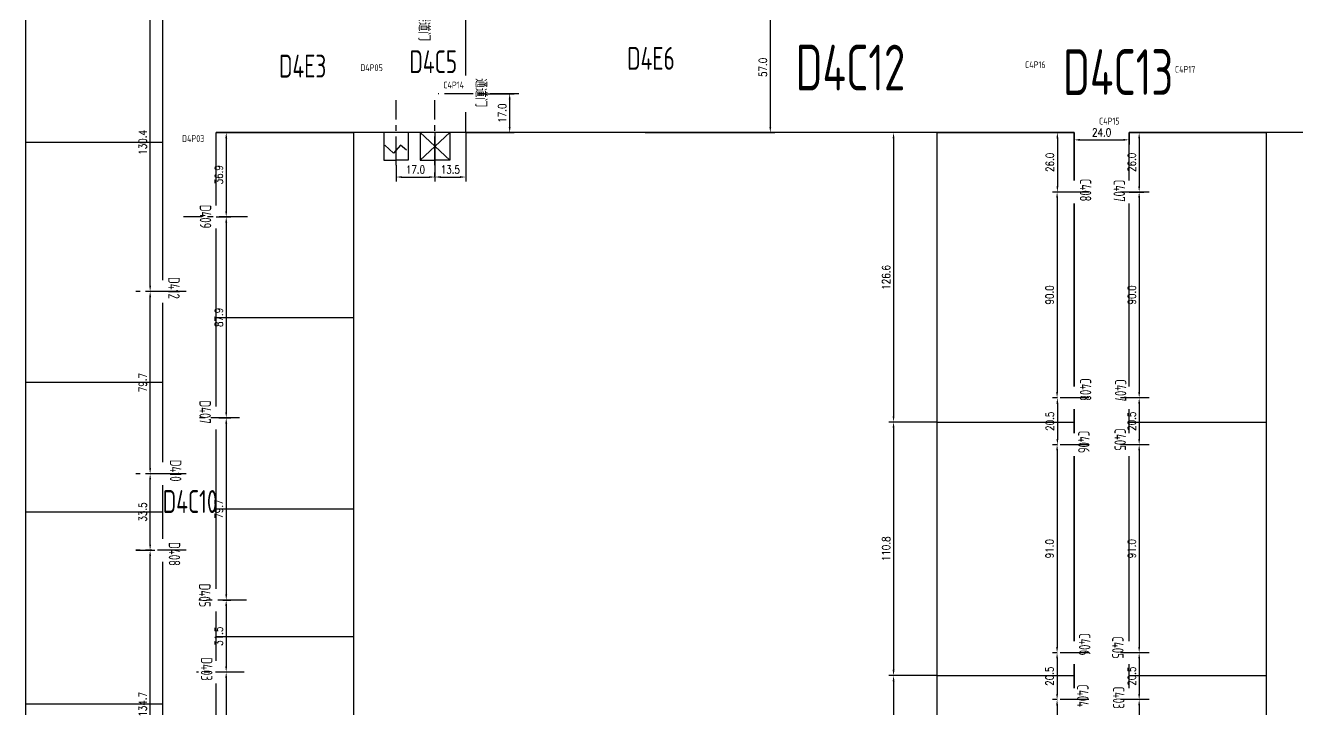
# Model space of a CAD drawing. Header units: millimetres. Extents: x -1254 to 4822, y -4397 to 16.
# Drawn here: x 1784 to 2341, y -926 to -627 of the extents above; entities that cross this region are included whole.
import ezdxf

# ---------------------------------------------------------------- set-up
doc = ezdxf.new("R2010")
doc.units = ezdxf.units.MM
doc.header["$LTSCALE"] = 10
doc.linetypes.add('CENTER', pattern=[2, 1.25, -0.25, 0.25, -0.25])
for name, color, linetype in [('1轮廓实线层', 7, 'Continuous'), ('3中心线层', 1, 'CENTER'), ('6文字层', 5, 'Continuous')]:
    doc.layers.add(name, color=color, linetype=linetype)
doc.layers.add('AM_5', color=3, linetype='Continuous', lineweight=25)
doc.styles.add('PC_TEXTSTYLE', font='gbenor.shx', dxfattribs={"width": 0.8, "bigfont": 'hzfs.shx'})
doc.styles.add('TH_GBDIM', font='romans.shx', dxfattribs={"width": 0.8, "bigfont": 'gbcbig.shx'})
doc.dimstyles.new('单位为厘米', dxfattribs={"dimtxt": 3.5, "dimasz": 2.5, "dimexe": 2, "dimexo": 0, "dimgap": 1.5, "dimtad": 1, "dimdec": 1, "dimzin": 0, "dimdsep": 46, "dimtxsty": 'TH_GBDIM', "dimcen": 2.5, "dimclrd": 1, "dimclre": 1, "dimclrt": 5, "dimadec": 0, "dimazin": 0, "dimtfac": 0.714286, "dimtdec": 1, "dimtmove": 0, "dimatfit": 3, "dimfxl": 1, "dimtzin": 0, "dimlwd": -1, "dimlwe": -1, "dimarcsym": 0})
doc.dimstyles.new('单位为厘米$0', dxfattribs={"dimtxt": 3.5, "dimasz": 2.5, "dimexe": 2, "dimexo": 0, "dimgap": 1.5, "dimtad": 1, "dimdec": 1, "dimzin": 0, "dimdsep": 46, "dimtxsty": 'TH_GBDIM', "dimcen": 2.5, "dimclrd": 1, "dimclre": 1, "dimclrt": 5, "dimadec": 0, "dimazin": 0, "dimtfac": 0.714286, "dimtdec": 1, "dimtmove": 0, "dimatfit": 3, "dimfxl": 1, "dimtzin": 0, "dimlwd": -1, "dimlwe": -1, "dimarcsym": 0})

# ---------------------------------------------------------------- blocks, each defined once
blk = doc.blocks.new('*D26')
at = {"layer": '1轮廓实线层', "color": 1, "transparency": 16777216}
for p, q in [((2242.87, -673.4), (2242.87, -678.57)), ((2245.37, -676.57), (2264.37, -676.57)), ((2266.87, -673.4), (2266.87, -678.57))]:
    blk.add_line(p, q, dxfattribs=at)
for points in [[(2245.37, -676.16), (2245.37, -676.99), (2242.87, -676.57)], [(2264.37, -676.16), (2264.37, -676.99), (2266.87, -676.57)]]:
    blk.add_solid(points, dxfattribs=at)
at = {"layer": 'Defpoints', "color": 0, "transparency": 16777216}
for p in [(2242.87, -673.4), (2266.87, -673.4), (2266.87, -676.57)]:
    blk.add_point(p, dxfattribs=at)
at = {"layer": '1轮廓实线层', "color": 5, "transparency": 16777216, "insert": (2254.87, -673.32), "char_height": 3.5, "attachment_point": 5, "style": 'TH_GBDIM'}
blk.add_mtext('24.0', dxfattribs=at)
blk = doc.blocks.new('*D27')
at = {"layer": '1轮廓实线层', "color": 1, "transparency": 16777216}
for p, q in [((2266.87, -673.4), (2273.29, -673.4)), ((2271.29, -675.9), (2271.29, -696.9)), ((2266.87, -699.4), (2273.29, -699.4))]:
    blk.add_line(p, q, dxfattribs=at)
for points in [[(2270.88, -675.9), (2271.71, -675.9), (2271.29, -673.4)], [(2270.88, -696.9), (2271.71, -696.9), (2271.29, -699.4)]]:
    blk.add_solid(points, dxfattribs=at)
at = {"layer": 'Defpoints', "color": 0, "transparency": 16777216}
for p in [(2266.87, -673.4), (2266.87, -699.4), (2271.29, -699.4)]:
    blk.add_point(p, dxfattribs=at)
at = {"layer": '1轮廓实线层', "color": 5, "transparency": 16777216, "insert": (2268.04, -686.4), "char_height": 3.5, "attachment_point": 5, "rotation": 90, "style": 'TH_GBDIM'}
blk.add_mtext('26.0', dxfattribs=at)
blk = doc.blocks.new('*D28')
at = {"layer": '1轮廓实线层', "color": 1, "transparency": 16777216}
for p, q in [((2242.87, -673.4), (2233.52, -673.4)), ((2235.52, -675.9), (2235.52, -696.9)), ((2242.87, -699.4), (2233.52, -699.4))]:
    blk.add_line(p, q, dxfattribs=at)
for points in [[(2235.11, -675.9), (2235.94, -675.9), (2235.52, -673.4)], [(2235.11, -696.9), (2235.94, -696.9), (2235.52, -699.4)]]:
    blk.add_solid(points, dxfattribs=at)
at = {"layer": 'Defpoints', "color": 0, "transparency": 16777216}
for p in [(2242.87, -673.4), (2235.52, -699.4), (2242.87, -699.4)]:
    blk.add_point(p, dxfattribs=at)
at = {"layer": '1轮廓实线层', "color": 5, "transparency": 16777216, "insert": (2232.27, -686.4), "char_height": 3.5, "attachment_point": 5, "rotation": 90, "style": 'TH_GBDIM'}
blk.add_mtext('26.0', dxfattribs=at)
blk = doc.blocks.new('*D29')
at = {"layer": '1轮廓实线层', "color": 1, "transparency": 16777216}
for p, q in [((2271.29, -699.4), (2269.29, -699.4)), ((2271.29, -701.9), (2271.29, -786.9)), ((2271.29, -789.4), (2269.29, -789.4))]:
    blk.add_line(p, q, dxfattribs=at)
for points in [[(2270.88, -701.9), (2271.71, -701.9), (2271.29, -699.4)], [(2270.88, -786.9), (2271.71, -786.9), (2271.29, -789.4)]]:
    blk.add_solid(points, dxfattribs=at)
at = {"layer": 'Defpoints', "color": 0, "transparency": 16777216}
for p in [(2271.29, -699.4), (2271.29, -789.4), (2271.29, -789.4)]:
    blk.add_point(p, dxfattribs=at)
at = {"layer": '1轮廓实线层', "color": 5, "transparency": 16777216, "insert": (2268.04, -744.4), "char_height": 3.5, "attachment_point": 5, "rotation": 90, "style": 'TH_GBDIM'}
blk.add_mtext('90.0', dxfattribs=at)
blk = doc.blocks.new('*D30')
at = {"layer": '1轮廓实线层', "color": 1, "transparency": 16777216}
for p, q in [((2235.52, -699.4), (2233.4, -699.4)), ((2235.4, -701.9), (2235.4, -786.9)), ((2235.52, -789.4), (2233.4, -789.4))]:
    blk.add_line(p, q, dxfattribs=at)
for points in [[(2234.98, -701.9), (2235.82, -701.9), (2235.4, -699.4)], [(2234.98, -786.9), (2235.82, -786.9), (2235.4, -789.4)]]:
    blk.add_solid(points, dxfattribs=at)
at = {"layer": 'Defpoints', "color": 0, "transparency": 16777216}
for p in [(2235.52, -699.4), (2235.4, -789.4), (2235.52, -789.4)]:
    blk.add_point(p, dxfattribs=at)
at = {"layer": '1轮廓实线层', "color": 5, "transparency": 16777216, "insert": (2232.15, -744.4), "char_height": 3.5, "attachment_point": 5, "rotation": 90, "style": 'TH_GBDIM'}
blk.add_mtext('90.0', dxfattribs=at)
blk = doc.blocks.new('*D31')
at = {"layer": '1轮廓实线层', "color": 1, "transparency": 16777216}
for p, q in [((2271.29, -789.4), (2269.29, -789.4)), ((2271.29, -791.9), (2271.29, -807.4)), ((2271.29, -809.9), (2269.29, -809.9))]:
    blk.add_line(p, q, dxfattribs=at)
for points in [[(2270.88, -791.9), (2271.71, -791.9), (2271.29, -789.4)], [(2270.88, -807.4), (2271.71, -807.4), (2271.29, -809.9)]]:
    blk.add_solid(points, dxfattribs=at)
at = {"layer": 'Defpoints', "color": 0, "transparency": 16777216}
for p in [(2271.29, -789.4), (2271.29, -809.9), (2271.29, -809.9)]:
    blk.add_point(p, dxfattribs=at)
at = {"layer": '1轮廓实线层', "color": 5, "transparency": 16777216, "insert": (2268.04, -799.65), "char_height": 3.5, "attachment_point": 5, "rotation": 90, "style": 'TH_GBDIM'}
blk.add_mtext('20.5', dxfattribs=at)
blk = doc.blocks.new('*D32')
at = {"layer": '1轮廓实线层', "color": 1, "transparency": 16777216}
for p, q in [((2235.52, -789.4), (2233.52, -789.4)), ((2235.52, -791.9), (2235.52, -807.4)), ((2235.52, -809.9), (2233.52, -809.9))]:
    blk.add_line(p, q, dxfattribs=at)
for points in [[(2235.11, -791.9), (2235.94, -791.9), (2235.52, -789.4)], [(2235.11, -807.4), (2235.94, -807.4), (2235.52, -809.9)]]:
    blk.add_solid(points, dxfattribs=at)
at = {"layer": 'Defpoints', "color": 0, "transparency": 16777216}
for p in [(2235.52, -789.4), (2235.52, -809.9), (2235.52, -809.9)]:
    blk.add_point(p, dxfattribs=at)
at = {"layer": '1轮廓实线层', "color": 5, "transparency": 16777216, "insert": (2232.27, -799.65), "char_height": 3.5, "attachment_point": 5, "rotation": 90, "style": 'TH_GBDIM'}
blk.add_mtext('20.5', dxfattribs=at)
blk = doc.blocks.new('*D33')
at = {"layer": '1轮廓实线层', "color": 1, "transparency": 16777216}
for p, q in [((2271.29, -809.9), (2269.29, -809.9)), ((2271.29, -812.4), (2271.29, -898.4)), ((2271.29, -900.9), (2269.29, -900.9))]:
    blk.add_line(p, q, dxfattribs=at)
for points in [[(2270.88, -812.4), (2271.71, -812.4), (2271.29, -809.9)], [(2270.88, -898.4), (2271.71, -898.4), (2271.29, -900.9)]]:
    blk.add_solid(points, dxfattribs=at)
at = {"layer": 'Defpoints', "color": 0, "transparency": 16777216}
for p in [(2271.29, -809.9), (2271.29, -900.9), (2271.29, -900.9)]:
    blk.add_point(p, dxfattribs=at)
at = {"layer": '1轮廓实线层', "color": 5, "transparency": 16777216, "insert": (2268.04, -855.4), "char_height": 3.5, "attachment_point": 5, "rotation": 90, "style": 'TH_GBDIM'}
blk.add_mtext('91.0', dxfattribs=at)
blk = doc.blocks.new('*D34')
at = {"layer": '1轮廓实线层', "color": 1, "transparency": 16777216}
for p, q in [((2235.52, -809.9), (2233.4, -809.9)), ((2235.4, -812.4), (2235.4, -898.4)), ((2235.4, -900.9), (2233.4, -900.9))]:
    blk.add_line(p, q, dxfattribs=at)
for points in [[(2234.98, -812.4), (2235.82, -812.4), (2235.4, -809.9)], [(2234.98, -898.4), (2235.82, -898.4), (2235.4, -900.9)]]:
    blk.add_solid(points, dxfattribs=at)
at = {"layer": 'Defpoints', "color": 0, "transparency": 16777216}
for p in [(2235.52, -809.9), (2235.4, -900.9), (2235.4, -900.9)]:
    blk.add_point(p, dxfattribs=at)
at = {"layer": '1轮廓实线层', "color": 5, "transparency": 16777216, "insert": (2232.15, -855.4), "char_height": 3.5, "attachment_point": 5, "rotation": 90, "style": 'TH_GBDIM'}
blk.add_mtext('91.0', dxfattribs=at)
blk = doc.blocks.new('*D35')
at = {"layer": '1轮廓实线层', "color": 1, "transparency": 16777216}
for p, q in [((2271.29, -900.9), (2269.29, -900.9)), ((2271.29, -903.4), (2271.29, -918.9)), ((2271.29, -921.4), (2269.29, -921.4))]:
    blk.add_line(p, q, dxfattribs=at)
for points in [[(2270.88, -903.4), (2271.71, -903.4), (2271.29, -900.9)], [(2270.88, -918.9), (2271.71, -918.9), (2271.29, -921.4)]]:
    blk.add_solid(points, dxfattribs=at)
at = {"layer": 'Defpoints', "color": 0, "transparency": 16777216}
for p in [(2271.29, -900.9), (2271.29, -921.4), (2271.29, -921.4)]:
    blk.add_point(p, dxfattribs=at)
at = {"layer": '1轮廓实线层', "color": 5, "transparency": 16777216, "insert": (2268.04, -911.15), "char_height": 3.5, "attachment_point": 5, "rotation": 90, "style": 'TH_GBDIM'}
blk.add_mtext('20.5', dxfattribs=at)
blk = doc.blocks.new('*D36')
at = {"layer": '1轮廓实线层', "color": 1, "transparency": 16777216}
for p, q in [((2235.4, -900.9), (2233.4, -900.9)), ((2235.4, -903.4), (2235.4, -918.9)), ((2235.4, -921.4), (2233.4, -921.4))]:
    blk.add_line(p, q, dxfattribs=at)
for points in [[(2234.98, -903.4), (2235.82, -903.4), (2235.4, -900.9)], [(2234.98, -918.9), (2235.82, -918.9), (2235.4, -921.4)]]:
    blk.add_solid(points, dxfattribs=at)
at = {"layer": 'Defpoints', "color": 0, "transparency": 16777216}
for p in [(2235.4, -900.9), (2235.4, -921.4), (2235.4, -921.4)]:
    blk.add_point(p, dxfattribs=at)
at = {"layer": '1轮廓实线层', "color": 5, "transparency": 16777216, "insert": (2232.15, -911.15), "char_height": 3.5, "attachment_point": 5, "rotation": 90, "style": 'TH_GBDIM'}
blk.add_mtext('20.5', dxfattribs=at)
blk = doc.blocks.new('*D37')
at = {"layer": '1轮廓实线层', "color": 1, "transparency": 16777216}
for p, q in [((2271.29, -921.4), (2269.29, -921.4)), ((2271.29, -923.9), (2271.29, -1009.9)), ((2271.29, -1012.4), (2269.29, -1012.4))]:
    blk.add_line(p, q, dxfattribs=at)
for points in [[(2270.88, -923.9), (2271.71, -923.9), (2271.29, -921.4)], [(2270.88, -1009.9), (2271.71, -1009.9), (2271.29, -1012.4)]]:
    blk.add_solid(points, dxfattribs=at)
at = {"layer": 'Defpoints', "color": 0, "transparency": 16777216}
for p in [(2271.29, -921.4), (2271.29, -1012.4), (2271.29, -1012.4)]:
    blk.add_point(p, dxfattribs=at)
at = {"layer": '1轮廓实线层', "color": 5, "transparency": 16777216, "insert": (2268.04, -966.9), "char_height": 3.5, "attachment_point": 5, "rotation": 90, "style": 'TH_GBDIM'}
blk.add_mtext('91.0', dxfattribs=at)
blk = doc.blocks.new('*D38')
at = {"layer": '1轮廓实线层', "color": 1, "transparency": 16777216}
for p, q in [((2235.4, -921.4), (2233.4, -921.4)), ((2235.4, -923.9), (2235.4, -1009.9)), ((2235.4, -1012.4), (2233.4, -1012.4))]:
    blk.add_line(p, q, dxfattribs=at)
for points in [[(2234.98, -923.9), (2235.82, -923.9), (2235.4, -921.4)], [(2234.98, -1009.9), (2235.82, -1009.9), (2235.4, -1012.4)]]:
    blk.add_solid(points, dxfattribs=at)
at = {"layer": 'Defpoints', "color": 0, "transparency": 16777216}
for p in [(2235.4, -921.4), (2235.4, -1012.4), (2235.4, -1012.4)]:
    blk.add_point(p, dxfattribs=at)
at = {"layer": '1轮廓实线层', "color": 5, "transparency": 16777216, "insert": (2232.15, -966.9), "char_height": 3.5, "attachment_point": 5, "rotation": 90, "style": 'TH_GBDIM'}
blk.add_mtext('91.0', dxfattribs=at)
blk = doc.blocks.new('*D86')
at = {"layer": '1轮廓实线层', "color": 1, "transparency": 16777216}
for p, q in [((1982.43, -656.4), (1998.05, -656.4)), ((1996.05, -658.9), (1996.05, -670.9)), ((1976.87, -673.4), (1998.05, -673.4))]:
    blk.add_line(p, q, dxfattribs=at)
for points in [[(1995.64, -658.9), (1996.47, -658.9), (1996.05, -656.4)], [(1995.64, -670.9), (1996.47, -670.9), (1996.05, -673.4)]]:
    blk.add_solid(points, dxfattribs=at)
at = {"layer": 'Defpoints', "color": 0, "transparency": 16777216}
for p in [(1982.43, -656.4), (1976.87, -673.4), (1996.05, -673.4)]:
    blk.add_point(p, dxfattribs=at)
at = {"layer": '1轮廓实线层', "color": 5, "transparency": 16777216, "insert": (1992.8, -664.9), "char_height": 3.5, "attachment_point": 5, "rotation": 90, "style": 'TH_GBDIM'}
blk.add_mtext('17.0', dxfattribs=at)
blk = doc.blocks.new('*D87')
at = {"layer": '1轮廓实线层', "color": 1, "transparency": 16777216}
for p, q in [((2109.87, -616.4), (2112.01, -616.4)), ((2110.01, -618.9), (2110.01, -670.9)), ((2055.32, -673.4), (2112.01, -673.4))]:
    blk.add_line(p, q, dxfattribs=at)
for points in [[(2109.6, -618.9), (2110.43, -618.9), (2110.01, -616.4)], [(2109.6, -670.9), (2110.43, -670.9), (2110.01, -673.4)]]:
    blk.add_solid(points, dxfattribs=at)
at = {"layer": 'Defpoints', "color": 0, "transparency": 16777216}
for p in [(2109.87, -616.4), (2055.32, -673.4), (2110.01, -673.4)]:
    blk.add_point(p, dxfattribs=at)
at = {"layer": '1轮廓实线层', "color": 5, "transparency": 16777216, "insert": (2106.76, -644.9), "char_height": 3.5, "attachment_point": 5, "rotation": 90, "style": 'TH_GBDIM'}
blk.add_mtext('57.0', dxfattribs=at)
blk = doc.blocks.new('*D89')
at = {"layer": '1轮廓实线层', "color": 1, "transparency": 16777216}
for p, q in [((1963.37, -673.4), (1963.37, -694.84)), ((1976.87, -673.4), (1976.87, -694.84)), ((1965.87, -692.84), (1974.37, -692.84))]:
    blk.add_line(p, q, dxfattribs=at)
for points in [[(1965.87, -692.42), (1965.87, -693.25), (1963.37, -692.84)], [(1974.37, -692.42), (1974.37, -693.25), (1976.87, -692.84)]]:
    blk.add_solid(points, dxfattribs=at)
at = {"layer": 'Defpoints', "color": 0, "transparency": 16777216}
for p in [(1963.37, -673.4), (1976.87, -673.4), (1976.87, -692.84)]:
    blk.add_point(p, dxfattribs=at)
at = {"layer": '1轮廓实线层', "color": 5, "transparency": 16777216, "insert": (1970.12, -689.59), "char_height": 3.5, "attachment_point": 5, "style": 'TH_GBDIM'}
blk.add_mtext('13.5', dxfattribs=at)
blk = doc.blocks.new('*D90')
at = {"layer": '1轮廓实线层', "color": 1, "transparency": 16777216}
for p, q in [((1946.37, -687.65), (1946.37, -694.84)), ((1948.87, -692.84), (1960.87, -692.84)), ((1963.37, -692.84), (1963.37, -690.84))]:
    blk.add_line(p, q, dxfattribs=at)
for points in [[(1948.87, -692.42), (1948.87, -693.25), (1946.37, -692.84)], [(1960.87, -692.42), (1960.87, -693.25), (1963.37, -692.84)]]:
    blk.add_solid(points, dxfattribs=at)
at = {"layer": 'Defpoints', "color": 0, "transparency": 16777216}
for p in [(1946.37, -687.65), (1963.37, -692.84), (1963.37, -692.84)]:
    blk.add_point(p, dxfattribs=at)
at = {"layer": '1轮廓实线层', "color": 5, "transparency": 16777216, "insert": (1954.87, -689.59), "char_height": 3.5, "attachment_point": 5, "style": 'TH_GBDIM'}
blk.add_mtext('17.0', dxfattribs=at)
blk = doc.blocks.new('*D94')
at = {"layer": '1轮廓实线层', "color": 1, "transparency": 16777216}
for p, q in [((1867.77, -673.4), (1874.13, -673.4)), ((1872.13, -675.9), (1872.13, -707.8)), ((1867.77, -710.3), (1874.13, -710.3))]:
    blk.add_line(p, q, dxfattribs=at)
for points in [[(1871.71, -675.9), (1872.55, -675.9), (1872.13, -673.4)], [(1871.71, -707.8), (1872.55, -707.8), (1872.13, -710.3)]]:
    blk.add_solid(points, dxfattribs=at)
at = {"layer": 'Defpoints', "color": 0, "transparency": 16777216}
for p in [(1867.77, -673.4), (1867.77, -710.3), (1872.13, -710.3)]:
    blk.add_point(p, dxfattribs=at)
at = {"layer": '1轮廓实线层', "color": 5, "transparency": 16777216, "insert": (1868.88, -691.85), "char_height": 3.5, "attachment_point": 5, "rotation": 90, "style": 'TH_GBDIM'}
blk.add_mtext('36.9', dxfattribs=at)
blk = doc.blocks.new('*D95')
at = {"layer": '1轮廓实线层', "color": 1, "transparency": 16777216}
for p, q in [((1872.13, -710.3), (1870.13, -710.3)), ((1872.13, -712.8), (1872.13, -795.7)), ((1868.87, -798.2), (1874.13, -798.2))]:
    blk.add_line(p, q, dxfattribs=at)
for points in [[(1871.71, -712.8), (1872.55, -712.8), (1872.13, -710.3)], [(1871.71, -795.7), (1872.55, -795.7), (1872.13, -798.2)]]:
    blk.add_solid(points, dxfattribs=at)
at = {"layer": 'Defpoints', "color": 0, "transparency": 16777216}
for p in [(1872.13, -710.3), (1868.87, -798.2), (1872.13, -798.2)]:
    blk.add_point(p, dxfattribs=at)
at = {"layer": '1轮廓实线层', "color": 5, "transparency": 16777216, "insert": (1868.88, -754.25), "char_height": 3.5, "attachment_point": 5, "rotation": 90, "style": 'TH_GBDIM'}
blk.add_mtext('87.9', dxfattribs=at)
blk = doc.blocks.new('*D96')
at = {"layer": '1轮廓实线层', "color": 1, "transparency": 16777216}
for p, q in [((1872.13, -798.2), (1870.13, -798.2)), ((1872.13, -800.7), (1872.13, -875.4)), ((1870.58, -877.9), (1874.13, -877.9))]:
    blk.add_line(p, q, dxfattribs=at)
for points in [[(1871.71, -800.7), (1872.55, -800.7), (1872.13, -798.2)], [(1871.71, -875.4), (1872.55, -875.4), (1872.13, -877.9)]]:
    blk.add_solid(points, dxfattribs=at)
at = {"layer": 'Defpoints', "color": 0, "transparency": 16777216}
for p in [(1872.13, -798.2), (1870.58, -877.9), (1872.13, -877.9)]:
    blk.add_point(p, dxfattribs=at)
at = {"layer": '1轮廓实线层', "color": 5, "transparency": 16777216, "insert": (1868.88, -838.05), "char_height": 3.5, "attachment_point": 5, "rotation": 90, "style": 'TH_GBDIM'}
blk.add_mtext('79.7', dxfattribs=at)
blk = doc.blocks.new('*D97')
at = {"layer": '1轮廓实线层', "color": 1, "transparency": 16777216}
for p, q in [((1872.11, -877.9), (1870.11, -877.9)), ((1872.11, -880.4), (1872.11, -906.9)), ((1872.11, -909.4), (1870.11, -909.4))]:
    blk.add_line(p, q, dxfattribs=at)
for points in [[(1871.7, -880.4), (1872.53, -880.4), (1872.11, -877.9)], [(1871.7, -906.9), (1872.53, -906.9), (1872.11, -909.4)]]:
    blk.add_solid(points, dxfattribs=at)
at = {"layer": 'Defpoints', "color": 0, "transparency": 16777216}
for p in [(1872.11, -877.9), (1872.11, -909.4), (1872.11, -909.4)]:
    blk.add_point(p, dxfattribs=at)
at = {"layer": '1轮廓实线层', "color": 5, "transparency": 16777216, "insert": (1868.86, -893.65), "char_height": 3.5, "attachment_point": 5, "rotation": 90, "style": 'TH_GBDIM'}
blk.add_mtext('31.5', dxfattribs=at)
blk = doc.blocks.new('*D98')
at = {"layer": '1轮廓实线层', "color": 1, "transparency": 16777216}
for p, q in [((1872.11, -909.4), (1870.11, -909.4)), ((1872.11, -911.9), (1872.11, -1043.8)), ((1868.03, -1046.3), (1874.11, -1046.3))]:
    blk.add_line(p, q, dxfattribs=at)
for points in [[(1871.7, -911.9), (1872.53, -911.9), (1872.11, -909.4)], [(1871.7, -1043.8), (1872.53, -1043.8), (1872.11, -1046.3)]]:
    blk.add_solid(points, dxfattribs=at)
at = {"layer": 'Defpoints', "color": 0, "transparency": 16777216}
for p in [(1872.11, -909.4), (1868.03, -1046.3), (1872.11, -1046.3)]:
    blk.add_point(p, dxfattribs=at)
at = {"layer": '1轮廓实线层', "color": 5, "transparency": 16777216, "insert": (1868.86, -977.85), "char_height": 3.5, "attachment_point": 5, "rotation": 90, "style": 'TH_GBDIM'}
blk.add_mtext('136.9', dxfattribs=at)
blk = doc.blocks.new('*D108')
at = {"layer": '1轮廓实线层', "color": 1, "transparency": 16777216}
for p, q in [((1832.65, -856.1), (1840.85, -856.1)), ((1838.85, -988.3), (1838.85, -858.6)), ((1838.85, -990.8), (1836.85, -990.8))]:
    blk.add_line(p, q, dxfattribs=at)
for points in [[(1838.44, -858.6), (1839.27, -858.6), (1838.85, -856.1)], [(1838.44, -988.3), (1839.27, -988.3), (1838.85, -990.8)]]:
    blk.add_solid(points, dxfattribs=at)
at = {"layer": 'Defpoints', "color": 0, "transparency": 16777216}
for p in [(1832.65, -856.1), (1838.85, -856.1), (1838.85, -990.8)]:
    blk.add_point(p, dxfattribs=at)
at = {"layer": '1轮廓实线层', "color": 5, "transparency": 16777216, "insert": (1835.6, -923.45), "char_height": 3.5, "attachment_point": 5, "rotation": 90, "style": 'TH_GBDIM'}
blk.add_mtext('134.7', dxfattribs=at)
blk = doc.blocks.new('*D109')
at = {"layer": '1轮廓实线层', "color": 1, "transparency": 16777216}
for p, q in [((1843.6, -822.6), (1836.85, -822.6)), ((1838.85, -853.6), (1838.85, -825.1)), ((1838.85, -856.1), (1836.85, -856.1))]:
    blk.add_line(p, q, dxfattribs=at)
for points in [[(1838.44, -825.1), (1839.27, -825.1), (1838.85, -822.6)], [(1838.44, -853.6), (1839.27, -853.6), (1838.85, -856.1)]]:
    blk.add_solid(points, dxfattribs=at)
at = {"layer": 'Defpoints', "color": 0, "transparency": 16777216}
for p in [(1838.85, -822.6), (1843.6, -822.6), (1838.85, -856.1)]:
    blk.add_point(p, dxfattribs=at)
at = {"layer": '1轮廓实线层', "color": 5, "transparency": 16777216, "insert": (1835.6, -839.35), "char_height": 3.5, "attachment_point": 5, "rotation": 90, "style": 'TH_GBDIM'}
blk.add_mtext('33.5', dxfattribs=at)
blk = doc.blocks.new('*D110')
at = {"layer": '1轮廓实线层', "color": 1, "transparency": 16777216}
for p, q in [((1843.6, -742.9), (1836.85, -742.9)), ((1838.85, -820.1), (1838.85, -745.4)), ((1838.85, -822.6), (1836.85, -822.6))]:
    blk.add_line(p, q, dxfattribs=at)
for points in [[(1838.44, -745.4), (1839.27, -745.4), (1838.85, -742.9)], [(1838.44, -820.1), (1839.27, -820.1), (1838.85, -822.6)]]:
    blk.add_solid(points, dxfattribs=at)
at = {"layer": 'Defpoints', "color": 0, "transparency": 16777216}
for p in [(1838.85, -742.9), (1843.6, -742.9), (1838.85, -822.6)]:
    blk.add_point(p, dxfattribs=at)
at = {"layer": '1轮廓实线层', "color": 5, "transparency": 16777216, "insert": (1835.6, -782.75), "char_height": 3.5, "attachment_point": 5, "rotation": 90, "style": 'TH_GBDIM'}
blk.add_mtext('79.7', dxfattribs=at)
blk = doc.blocks.new('*D111')
at = {"layer": '1轮廓实线层', "color": 1, "transparency": 16777216}
for p, q in [((1832.65, -612.5), (1840.85, -612.5)), ((1838.85, -740.4), (1838.85, -615)), ((1838.85, -742.9), (1836.85, -742.9))]:
    blk.add_line(p, q, dxfattribs=at)
for points in [[(1838.44, -615), (1839.27, -615), (1838.85, -612.5)], [(1838.44, -740.4), (1839.27, -740.4), (1838.85, -742.9)]]:
    blk.add_solid(points, dxfattribs=at)
at = {"layer": 'Defpoints', "color": 0, "transparency": 16777216}
for p in [(1832.65, -612.5), (1838.85, -612.5), (1838.85, -742.9)]:
    blk.add_point(p, dxfattribs=at)
at = {"layer": '1轮廓实线层', "color": 5, "transparency": 16777216, "insert": (1835.6, -677.7), "char_height": 3.5, "attachment_point": 5, "rotation": 90, "style": 'TH_GBDIM'}
blk.add_mtext('130.4', dxfattribs=at)
blk = doc.blocks.new('*D598')
at = {"color": 1, "transparency": 16777216}
for p, q in [((2182.87, -673.4), (2161.9, -673.4)), ((2163.9, -675.9), (2163.9, -797.52)), ((2182.87, -800.02), (2161.9, -800.02))]:
    blk.add_line(p, q, dxfattribs=at)
for points in [[(2163.48, -675.9), (2164.32, -675.9), (2163.9, -673.4)], [(2163.48, -797.52), (2164.32, -797.52), (2163.9, -800.02)]]:
    blk.add_solid(points, dxfattribs=at)
at = {"layer": 'Defpoints', "color": 0, "transparency": 16777216}
for p in [(2182.87, -673.4), (2163.9, -800.02), (2182.87, -800.02)]:
    blk.add_point(p, dxfattribs=at)
at = {"color": 5, "transparency": 16777216, "insert": (2160.65, -736.71), "char_height": 3.5, "attachment_point": 5, "rotation": 90, "style": 'TH_GBDIM'}
blk.add_mtext('126.6', dxfattribs=at)
blk = doc.blocks.new('*D599')
at = {"color": 1, "transparency": 16777216}
for p, q in [((2182.87, -800.02), (2161.9, -800.02)), ((2163.9, -802.52), (2163.9, -908.36)), ((2182.87, -910.86), (2161.9, -910.86))]:
    blk.add_line(p, q, dxfattribs=at)
for points in [[(2163.48, -802.52), (2164.32, -802.52), (2163.9, -800.02)], [(2163.48, -908.36), (2164.32, -908.36), (2163.9, -910.86)]]:
    blk.add_solid(points, dxfattribs=at)
at = {"layer": 'Defpoints', "color": 0, "transparency": 16777216}
for p in [(2182.87, -800.02), (2163.9, -910.86), (2182.87, -910.86)]:
    blk.add_point(p, dxfattribs=at)
at = {"color": 5, "transparency": 16777216, "insert": (2160.65, -855.44), "char_height": 3.5, "attachment_point": 5, "rotation": 90, "style": 'TH_GBDIM'}
blk.add_mtext('110.8', dxfattribs=at)
blk = doc.blocks.new('*D600')
at = {"color": 1, "transparency": 16777216}
for p, q in [((2182.87, -910.86), (2161.9, -910.86)), ((2163.9, -913.36), (2163.9, -1020.35)), ((2182.87, -1022.85), (2161.9, -1022.85))]:
    blk.add_line(p, q, dxfattribs=at)
for points in [[(2163.48, -913.36), (2164.32, -913.36), (2163.9, -910.86)], [(2163.48, -1020.35), (2164.32, -1020.35), (2163.9, -1022.85)]]:
    blk.add_solid(points, dxfattribs=at)
at = {"layer": 'Defpoints', "color": 0, "transparency": 16777216}
for p in [(2182.87, -910.86), (2163.9, -1022.85), (2182.87, -1022.85)]:
    blk.add_point(p, dxfattribs=at)
at = {"color": 5, "transparency": 16777216, "insert": (2160.65, -966.85), "char_height": 3.5, "attachment_point": 5, "rotation": 90, "style": 'TH_GBDIM'}
blk.add_mtext('112.0', dxfattribs=at)
blk = doc.blocks.new('*D625')
at = {"layer": 'AM_5', "color": 1, "transparency": 16777216}
for p, q in [((3902.54, 0), (3924.51, 0)), ((3922.51, -1121.4), (3922.51, -2.5)), ((2266.87, -1123.9), (3924.51, -1123.9))]:
    blk.add_line(p, q, dxfattribs=at)
for points in [[(3922.09, -2.5), (3922.92, -2.5), (3922.51, 0)], [(3922.09, -1121.4), (3922.92, -1121.4), (3922.51, -1123.9)]]:
    blk.add_solid(points, dxfattribs=at)
at = {"layer": 'Defpoints', "color": 0, "transparency": 16777216}
for p in [(3902.54, 0), (3922.51, 0), (2266.87, -1123.9)]:
    blk.add_point(p, dxfattribs=at)
at = {"layer": 'AM_5', "color": 5, "transparency": 16777216, "insert": (3919.26, -561.95), "char_height": 3.5, "attachment_point": 5, "rotation": 90, "style": 'TH_GBDIM'}
blk.add_mtext('1123.9', dxfattribs=at)

msp = doc.modelspace()

# ---------------------------------------------------------------- linework, layer by layer
at = {"layer": '1轮廓实线层'}
for p, q in [((1784.333, 0), (1784.333, -1169.6)), ((1976.865, -648.4), (1976.865, -616.4)), ((1844.365, -737.9), (1844.365, -617.5)), ((1976.865, -673.4), (1976.865, -664.4)), ((1844.365, -677.7), (1784.333, -677.7)), ((2242.865, -673.4), (1867.765, -673.4)), ((1867.765, -673.4), (1927.765, -673.4)), ((1867.765, -705.3), (1867.765, -673.4)), ((1927.765, -673.4), (1927.765, -1117.5)), ((1941.015, -673.4), (1941.015, -685.491)), ((1951.716, -673.4), (1951.716, -685.491)), ((1956.908, -673.4), (1956.908, -685.491)), ((1969.822, -673.4), (1956.908, -685.491)), ((1969.822, -685.491), (1956.908, -673.4)), ((1969.822, -673.4), (1969.822, -685.491)), ((2182.865, -673.4), (2242.865, -673.4)), ((2182.865, -673.4), (2182.865, -1022.845)), ((2242.865, -673.4), (2242.865, -694.4)), ((2242.865, -694.4), (2242.865, -673.4)), ((2266.865, -673.4), (2326.865, -673.4)), ((2366.365, -673.4), (2266.865, -673.4)), ((2266.865, -694.4), (2266.865, -673.4)), ((2326.865, -673.4), (2326.865, -1106.4)), ((1945.294, -682.38), (1941.534, -678.93)), ((1948.271, -678.852), (1945.294, -682.38)), ((1950.934, -681.126), (1948.271, -678.852)), ((1941.015, -685.491), (1946.365, -685.491)), ((1951.716, -685.491), (1946.365, -685.491)), ((1956.908, -685.491), (1963.365, -685.491)), ((1969.822, -685.491), (1963.365, -685.491)), ((2242.865, -784.4), (2242.865, -704.4)), ((2242.865, -704.4), (2242.865, -784.4)), ((2266.865, -784.4), (2266.865, -704.4)), ((1867.765, -793.2), (1867.765, -715.3)), ((1844.365, -817.6), (1844.365, -747.9)), ((1927.765, -754.461), (1867.765, -754.461)), ((1844.365, -782.75), (1784.333, -782.75)), ((2242.865, -804.9), (2242.865, -794.4)), ((2242.865, -794.4), (2242.865, -804.9)), ((2266.865, -804.9), (2266.865, -794.4)), ((2182.865, -800.015), (2242.865, -800.015)), ((2266.865, -800.015), (2326.865, -800.015)), ((1867.765, -872.9), (1867.765, -803.2)), ((2242.865, -895.9), (2242.865, -814.9)), ((2242.865, -814.9), (2242.865, -895.9)), ((2266.865, -895.9), (2266.865, -814.9)), ((1844.365, -851.1), (1844.365, -827.6)), ((1844.365, -839.35), (1784.333, -839.35)), ((1867.765, -837.98), (1927.765, -837.98)), ((1844.365, -985.8), (1844.365, -861.1)), ((1867.765, -904.4), (1867.765, -882.9)), ((1867.765, -893.75), (1927.765, -893.75)), ((2242.865, -905.9), (2242.865, -916.4)), ((2242.865, -916.4), (2242.865, -905.9)), ((2266.865, -916.4), (2266.865, -905.9)), ((2182.865, -910.86), (2242.865, -910.86)), ((2266.865, -910.86), (2326.865, -910.86)), ((1867.765, -1041.3), (1867.765, -914.4)), ((1844.365, -923.45), (1784.333, -923.45))]:
    msp.add_line(p, q, dxfattribs=at)
at = {"layer": '3中心线层'}
for p, q in [((1784.333, 0), (1784.333, -1514.123)), ((1946.365, -687.65), (1946.365, -659.15)), ((1963.365, -687.65), (1963.365, -659.15)), ((2000.043, -656.4), (1964.818, -656.4)), ((2249.303, -699.4), (2235.401, -699.4)), ((2275.633, -699.4), (2262.221, -699.4)), ((1881.469, -710.3), (1853.438, -710.3)), ((1854.549, -742.9), (1832.65, -742.9)), ((2249.303, -789.4), (2235.401, -789.4)), ((2275.633, -789.4), (2262.221, -789.4)), ((1877.877, -798.2), (1859.869, -798.2)), ((2249.303, -809.9), (2235.401, -809.9)), ((2275.633, -809.9), (2262.221, -809.9)), ((1854.549, -822.6), (1832.65, -822.6)), ((1854.549, -856.1), (1832.65, -856.1)), ((1880.989, -877.9), (1860.18, -877.9)), ((2249.303, -900.9), (2235.401, -900.9)), ((2275.633, -900.9), (2262.221, -900.9)), ((1879.994, -909.4), (1859.111, -909.4)), ((2249.303, -921.4), (2235.401, -921.4)), ((2275.633, -921.4), (2262.221, -921.4))]:
    msp.add_line(p, q, dxfattribs=at)

# ---------------------------------------------------------------- texts
at = {"layer": '6文字层', "char_height": 5, "attachment_point": 1, "rotation": 270, "style": 'PC_TEXTSTYLE'}
for s, insert in [('楼道门', (1961.165, -620.763)), ('通道门', (1985.97, -649.642)), ('C408', (2250.342, -693.604)), ('C407', (2265.096, -694.002)), ('D409', (1865.567, -705)), ('D412', (1851.796, -736.588)), ('C408', (2250.343, -780.843)), ('C407', (2265.652, -781.279)), ('D407', (1865.409, -790.552)), ('C406', (2249.601, -803.772)), ('C405', (2265.485, -802.756)), ('D410', (1852.508, -816.49)), ('D408', (1852.002, -852.501)), ('D405', (1865.25, -870.671)), ('C406', (2249.959, -892.317)), ('C405', (2264.45, -893.727)), ('D403', (1866.057, -902.925)), ('C404', (2249.135, -914.742)), ('C403', (2264.821, -915.668))]:
    msp.add_mtext_dynamic_manual_height_columns(s, width=17.95718, gutter_width=25, heights=[0], dxfattribs=dict(at, insert=insert))
at = {"layer": '6文字层', "attachment_point": 1, "style": 'PC_TEXTSTYLE'}
for s, insert, char_height in [('D4E3', (1895.214, -639.326), 10), ('D4C5', (1952.217, -637.407), 10), ('D4E6', (2047.418, -635.929), 10), ('D4C12', (2121.093, -634.96), 20), ('D4C13', (2238.011, -636.929), 20), ('D4P05', (1930.732, -643.529), 3), ('C4P16', (2221.38, -642.219), 3), ('C4P17', (2286.914, -644.264), 3), ('C4P14', (1967.041, -651.081), 3), ('C4P15', (2253.737, -666.883), 3), ('D4P03', (1852.796, -674.502), 3), ('D4C10', (1844.365, -829.767), 10)]:
    msp.add_mtext_dynamic_manual_height_columns(s, width=13.35893, gutter_width=25, heights=[0], dxfattribs=dict(at, insert=insert, char_height=char_height))

# ---------------------------------------------------------------- dimensions: what is measured, and where the dimension line sits
for base, p1, p2, picture, middle in [((2163.9, -800.015), (2182.865, -673.4), (2182.865, -800.015), '*D598', (2160.65, -736.708)), ((2163.9, -910.86), (2182.865, -800.015), (2182.865, -910.86), '*D599', (2160.65, -855.438)), ((2163.9, -1022.845), (2182.865, -910.86), (2182.865, -1022.845), '*D600', (2160.65, -966.853))]:
    dim = msp.add_linear_dim(base=base, p1=p1, p2=p2, angle=90, dimstyle='单位为厘米')
    dim.commit()
    dim.dimension.update_dxf_attribs({"geometry": picture, "text_midpoint": middle})
at = {"layer": '1轮廓实线层'}
for base, p1, p2, picture, middle in [((1838.855, -612.5), (1838.855, -742.9), (1832.65, -612.5), '*D111', (1835.605, -677.7)), ((2110.015, -673.4), (2109.865, -616.4), (2055.315, -673.4), '*D87', (2106.765, -644.9)), ((1996.054, -673.4), (1982.431, -656.4), (1976.865, -673.4), '*D86', (1992.804, -664.9)), ((1872.13, -710.3), (1867.765, -673.4), (1867.765, -710.3), '*D94', (1868.88, -691.85)), ((2235.524, -699.4), (2242.865, -673.4), (2242.865, -699.4), '*D28', (2232.274, -686.4)), ((2271.295, -699.4), (2266.865, -673.4), (2266.865, -699.4), '*D27', (2268.045, -686.4)), ((2235.401, -789.4), (2235.524, -699.4), (2235.524, -789.4), '*D30', (2232.151, -744.4)), ((2271.295, -789.4), (2271.295, -699.4), (2271.295, -789.4), '*D29', (2268.045, -744.4)), ((1872.13, -798.2), (1872.13, -710.3), (1868.873, -798.2), '*D95', (1868.88, -754.25)), ((1838.855, -742.9), (1838.855, -822.6), (1843.6, -742.9), '*D110', (1835.605, -782.75)), ((2235.524, -809.9), (2235.524, -789.4), (2235.524, -809.9), '*D32', (2232.274, -799.65)), ((2271.295, -809.9), (2271.295, -789.4), (2271.295, -809.9), '*D31', (2268.045, -799.65)), ((1872.13, -877.9), (1872.13, -798.2), (1870.585, -877.9), '*D96', (1868.88, -838.05)), ((2235.401, -900.9), (2235.524, -809.9), (2235.401, -900.9), '*D34', (2232.151, -855.4)), ((2271.295, -900.9), (2271.295, -809.9), (2271.295, -900.9), '*D33', (2268.045, -855.4)), ((1838.855, -822.6), (1838.855, -856.1), (1843.6, -822.6), '*D109', (1835.605, -839.35)), ((1838.855, -856.1), (1838.855, -990.8), (1832.65, -856.1), '*D108', (1835.605, -923.45)), ((1872.114, -909.4), (1872.114, -877.9), (1872.114, -909.4), '*D97', (1868.864, -893.65)), ((2235.401, -921.4), (2235.401, -900.9), (2235.401, -921.4), '*D36', (2232.151, -911.15)), ((2271.295, -921.4), (2271.295, -900.9), (2271.295, -921.4), '*D35', (2268.045, -911.15)), ((1872.114, -1046.3), (1872.114, -909.4), (1868.027, -1046.3), '*D98', (1868.864, -977.85)), ((2235.401, -1012.4), (2235.401, -921.4), (2235.401, -1012.4), '*D38', (2232.151, -966.9)), ((2271.295, -1012.4), (2271.295, -921.4), (2271.295, -1012.4), '*D37', (2268.045, -966.9))]:
    dim = msp.add_linear_dim(base=base, p1=p1, p2=p2, angle=270, dimstyle='单位为厘米', dxfattribs=at)
    dim.commit()
    dim.dimension.update_dxf_attribs({"geometry": picture, "text_midpoint": middle})
for base, p1, p2, picture, middle in [((2266.865, -676.573), (2242.865, -673.4), (2266.865, -673.4), '*D26', (2254.865, -673.323)), ((1976.865, -692.835), (1963.365, -673.4), (1976.865, -673.4), '*D89', (1970.115, -689.585)), ((1963.365, -692.835), (1946.365, -687.65), (1963.365, -692.835), '*D90', (1954.865, -689.585))]:
    dim = msp.add_linear_dim(base=base, p1=p1, p2=p2, dimstyle='单位为厘米', dxfattribs=at)
    dim.commit()
    dim.dimension.update_dxf_attribs({"geometry": picture, "text_midpoint": middle})
at = {"layer": 'AM_5'}
dim = msp.add_linear_dim(base=(3922.507, 0), p1=(2266.865, -1123.9), p2=(3902.542, 0), angle=90, dimstyle='单位为厘米$0', override={"dimpost": ''}, dxfattribs=at)
dim.commit()
dim.dimension.update_dxf_attribs({"geometry": '*D625', "text_midpoint": (3919.257, -561.95)})

doc.saveas('drawing.dxf')
